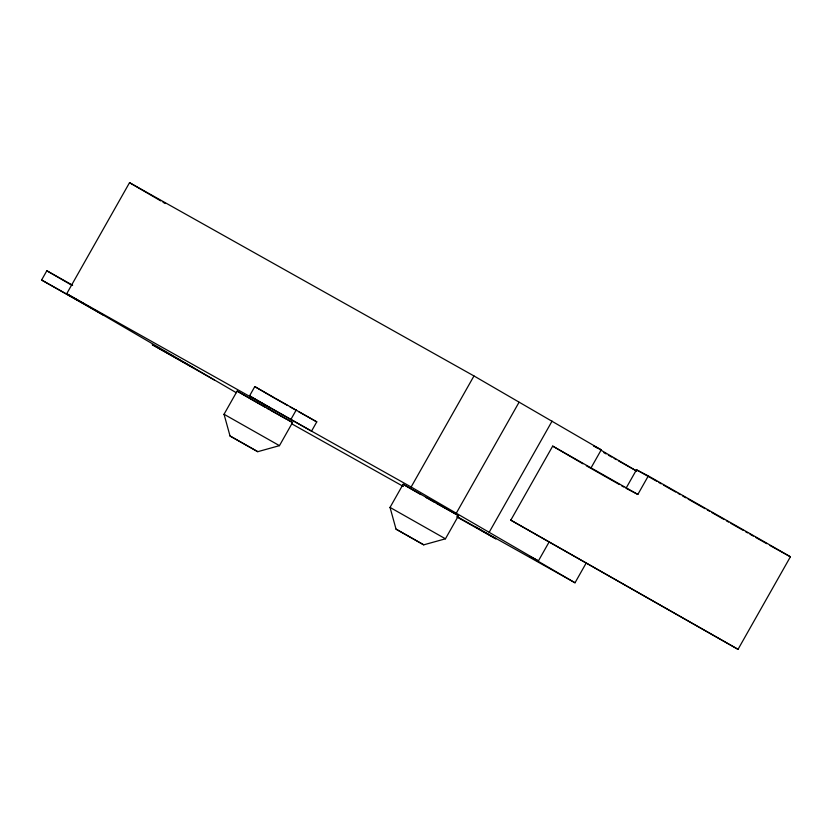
<?xml version="1.0" encoding="UTF-8"?>
<svg xmlns="http://www.w3.org/2000/svg" width="832" height="832" viewBox="0 0 832 832"><rect width="100%" height="100%" fill="white"/><g stroke="black" fill="none" stroke-linecap="round" stroke-linejoin="round"><path stroke-width="1.25" d="M103.584 315.276L41.6 280.02L46.831 270.764L72.634 285.241M236.236 392.673L66.706 293.727L129.542 182.666L473.97 375.95L601.234 449.852L591.084 467.792M237.13 391.123L224.037 414.263L230.038 435.999L257.754 451.682L279.458 445.65L292.552 422.51L237.13 391.123L255.923 402.022M249.558 395.866L254.79 386.61L316.774 421.866L311.542 431.122L249.558 395.866L270.046 407.836M291.054 419.151L296.286 409.895M403.114 484.276L390.031 507.416L396.032 529.142L423.738 544.835L445.442 538.803L458.536 515.663L403.114 484.276L408.949 487.75M549.193 541.84L538.398 560.914L411.133 487.011L473.97 375.95M456.196 513.354L519.033 402.293M489.237 532.178L552.074 421.117M510.806 520.156L552.698 446.108L637.842 494.437L648.315 475.925L766.293 542.89L790.4 556.785L738.036 649.334L510.806 520.156L738.036 649.334M648.315 475.925L636.49 469.789L626.018 488.29L637.842 494.437M457.475 516.828L575.016 582.785L586.435 562.598M790.4 556.785L770.016 545.532M292.552 422.51L287.934 420.025M458.536 515.663L436.259 503.287M230.038 435.999L257.754 451.682M396.032 529.142L423.738 544.835M593.84 445.942L601.234 449.852M538.398 560.914L529.942 556.452L575.016 582.785M286.978 419.494L270.265 410.145M603.855 452.65L606.122 453.918M608.39 455.198L611.79 457.101M614.058 458.37L616.325 459.649M618.592 460.918L636.719 471.089L599.373 449.238M275.278 398.58L287.612 405.506M289.858 406.765L296.587 410.54M298.834 411.798L316.774 421.866M71.812 285.251L46.831 270.764M66.706 293.727L411.133 487.011M41.6 280.02L83.096 303.306M193.721 367.952L152.225 344.666L214.198 379.922M291.595 423.738L403.426 486.491M456.654 516.838L495.903 538.866L475.415 526.895M766.709 543.67L755.591 537.378M429.021 499.2L434.19 502.122M265.106 407.222L256.942 402.594M267.166 408.387L269.235 409.562M636.49 469.789L656.718 481.26M658.965 482.539L661.211 483.818M663.458 485.087L675.823 492.107M678.07 493.376L680.316 494.655M682.562 495.934L685.932 497.848M688.178 499.117L705.037 508.685M707.283 509.964L709.53 511.233M711.776 512.512L724.142 519.532M726.388 520.801L728.634 522.08M730.881 523.349L743.236 530.369M745.482 531.648L747.729 532.917M749.975 534.196L753.355 536.11M586.31 465.754L619.403 484.536M621.608 485.794L623.813 487.042M425.974 497.474L428.002 498.628M420.826 494.551L409.958 488.332M593.882 446.025L597.178 447.959M129.542 182.666L160.763 200.907M162.989 202.207L165.225 203.518M552.698 446.108L582.941 463.788M254.79 386.61L274.196 397.956M445.442 538.803L390.031 507.416L390.51 507.749M279.458 445.65L224.037 414.263L224.515 414.606"/></g></svg>
